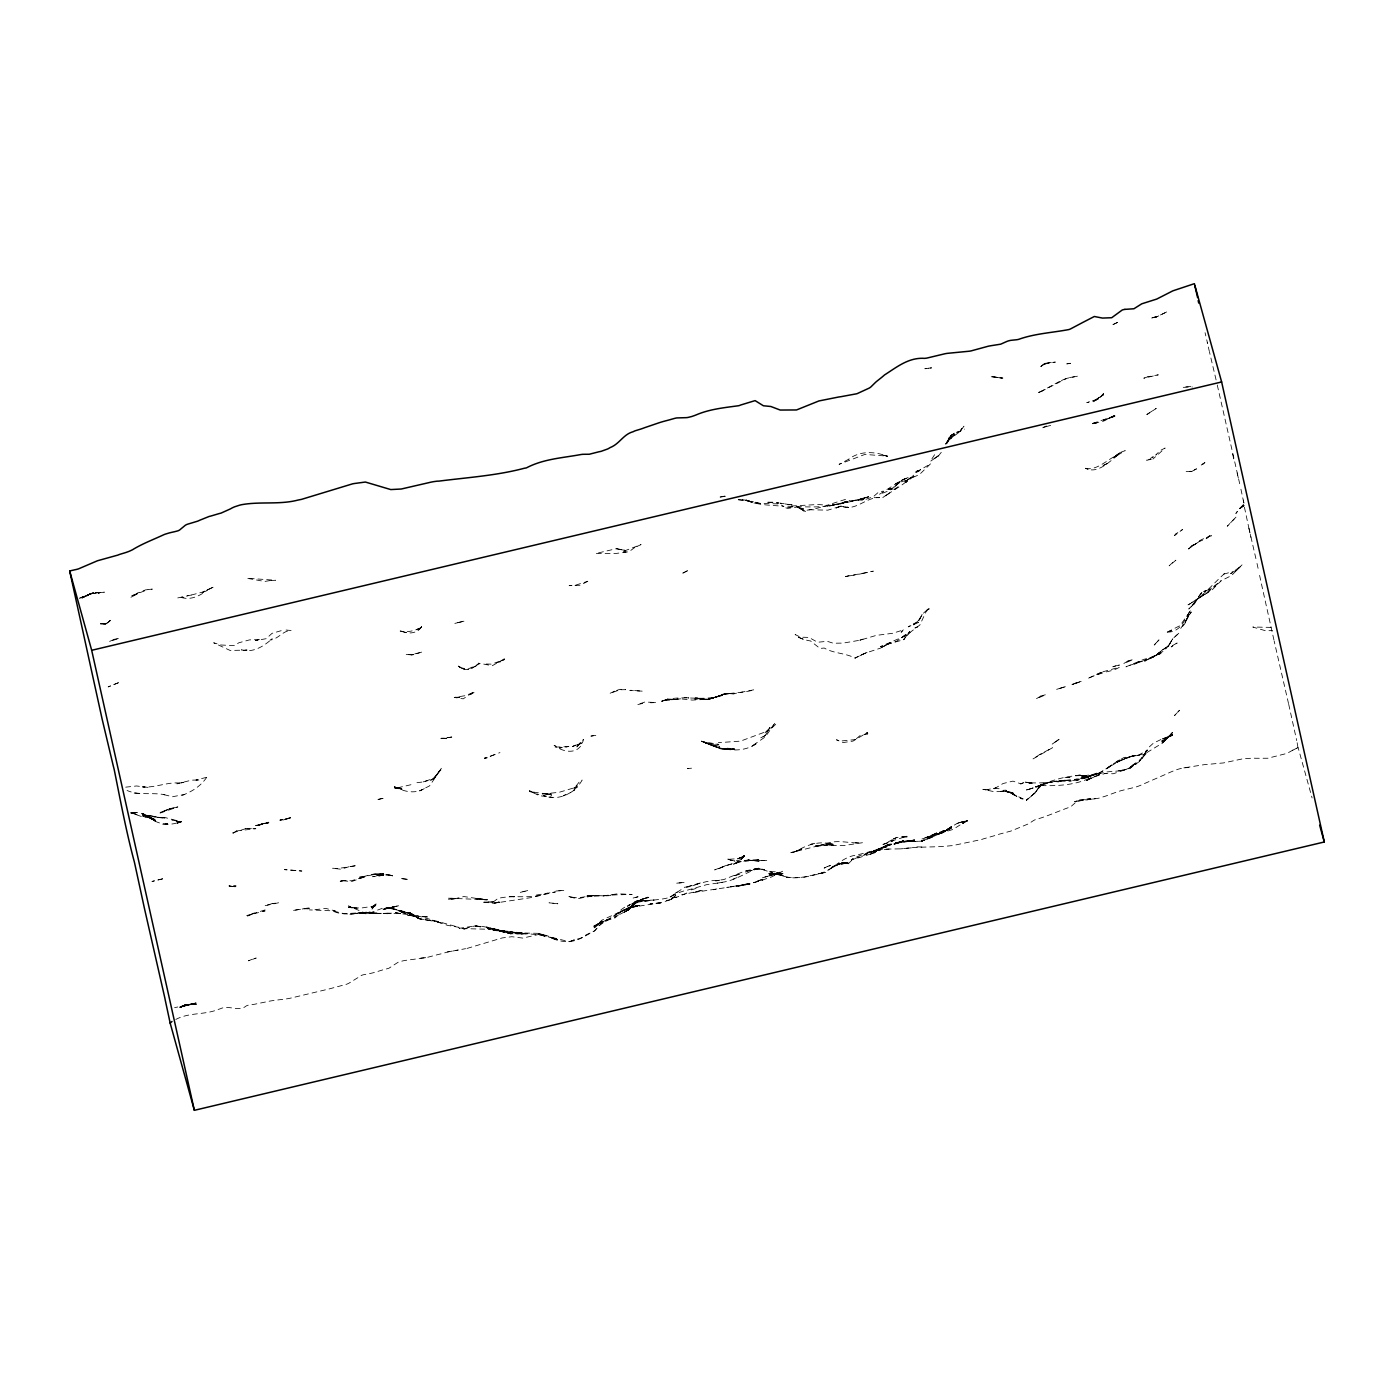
<?xml version="1.0" encoding="UTF-8"?>
<svg xmlns="http://www.w3.org/2000/svg" width="1394" height="1394" viewBox="0 0 1394 1394"><rect width="100%" height="100%" fill="white"/><g stroke="black" fill="none" stroke-linecap="round" stroke-linejoin="round"><path stroke-width="0.75" stroke-dasharray="5 3.75" d="M1273.942 640.038L1261.169 582.675A80.05 1.812 76.6 0 0 1260.803 581.002L1258.904 572.15M1249.111 529.18L1243.796 504.297L1235.833 513.497L1238.656 509.124L1244.389 505.569L1240.799 488.562M1189.152 614.458L1184.708 623.92L1180.457 628.868L1191.295 612.001L1187.374 617.856L1189.343 614.266M945.794 444.181L951.161 435.294L954.28 433.499L948.53 438.657L945.812 444.024L951.178 435.433L964.596 429.108M946.509 443.588L948.722 439.058L946.491 443.64L948.826 439.267L946.509 443.519L954.663 434.126L946.404 442.682L954.855 434.614L949.157 439.615L959.856 431.739L963.968 426.181L959.734 431.53M934.607 454.705L930.234 461.449L938.737 455.577L942.623 450.558M1169.096 644.899L1172.685 638.835L1179.585 632.528L1172.685 638.835L1167.823 646.799L1172.877 638.644M1168.921 645.161L1164.286 650.737L1156.027 655.25L1161.219 651.747C1150.869 660.408 1137.852 661.854 1125.969 666.837L1143.794 659.362L1152.977 657.027L1168.747 645.439M1194.501 603.759L1197.463 599.054L1188.768 609.004L1194.414 603.707L1191.086 606.756L1201.663 592.938L1211.212 588.268L1206.96 593.008L1188.019 604.857C1202.552 597.137 1212.867 583.877 1224.577 573.526M433.464 779.507L441.584 767.989L429.631 785.833L419.716 790.921L424.578 788.464C415.273 794.388 403.214 791.705 394.223 786.373L402.204 789.718L394.328 786.93L402.012 789.231L394.415 787.453L401.786 788.568L394.519 787.958L401.542 787.906L394.607 788.516L411.77 784.526M727.947 859.053L731.188 860.464L738.315 860.621L741.486 859.244L743.96 855.533M439.546 771.143L433.36 779.298L437.368 773.705L433.22 779.037L437.455 774.193L433.116 778.793L437.733 775.447M741.451 859.192L743.995 855.672L741.451 859.192L743.995 855.672L741.329 858.931L744.013 855.916L741.068 858.199L743.995 856.16L737.67 858.896L744.03 856.439L737.583 858.669L727.999 859.366L734.917 861.091L727.982 859.209L729.48 859.697M462.076 928.561L465.091 928.996L459.062 928.352L475.127 925.86L480.947 926.627L475.127 926.278C491.385 925.024 505.883 936.559 522.158 933.248L510.988 933.788L492.709 928.962L511.075 933.736L522.262 933.928L516.25 932.673C530.173 934.05 544.235 934.468 557.6 939.87L551.362 937.953C562.061 943.146 575.739 943.146 585.166 935.461A14.776 7.632 -12.6 0 1 588.895 933.579L594.558 930.878L602.173 922.741A9.566 4.931 -12.6 0 1 604.038 921.782L616.2 914.534A16.118 8.312 -12.6 0 0 617.89 912.983C629.443 899.67 648.907 901.552 664.886 898.555A10.525 5.437 -12.6 0 0 667.569 897.928L671.368 896.377M633.643 904.392L629.391 909.306L638.452 900.977L648.785 897.44C638.138 897.823 632.859 907.668 624.39 911.85L629.339 909.411L614.336 917.2L619.128 914.272L614.527 918.35L606.442 920.04L593.949 926.435L602.4 921.486L594.018 926.888L602.26 921.155L594.088 927.324L602.069 920.702L594.14 927.759L601.772 920.267L620.87 911.449M1236.861 570.233L1242.49 564.396L1231.529 575.565L1221.51 580.549M638.33 901.169L633.364 903.87L629.147 909.08L633.381 904.079L629.06 908.888L633.451 904.427L628.955 908.679L633.521 904.828L628.868 908.47L633.608 905.281L628.781 908.278L633.712 905.734L628.624 907.947L639.114 905.386L628.415 907.755L660.878 902.772L671.211 899.496L675.829 895.331L671.298 899.182L676.038 895.906L671.298 898.956L676.56 897.213L671.141 897.701L676.648 897.248L686.841 893.066L681.805 894.826L703.099 890.139L692.522 892.648L749.728 884.023L770.708 877.349L783.045 871.006L769.871 875.85L783.114 872.749M596.702 928.404L594.558 930.878L582.274 937.657L568.525 941.786L574.363 939.887L569.867 941.682M903.312 629.844L901.151 632.301L903.225 629.966L892.735 633.277L876.303 635.385L859.871 640.229L843.109 643.104L833.263 643.226L827.234 641.31L817.616 642.251L808.956 637.424L800.487 637.163L795.12 634.531C797.333 638.278 809.409 641.048 810.437 640.891L819.968 648.454L824.237 648.036C833.699 653.594 845.304 652.915 854.992 658.073L867.486 652.131L854.992 658.073L864.245 653.507L880.468 648.14L890.348 642.721L880.503 648.088L890.348 642.965L885.155 644.742L903.556 639.794L909.724 631.412L903.556 639.794L910.09 632.249L896.028 641.571L880.311 646.677L905.577 635.734L917.461 626.864L919.866 624.965L925.912 612.036L929.049 608.132L922.096 614.405L918.576 621.463L922.096 614.632L918.263 620.766L913.61 624.878L918.228 621.149L913.279 624.163L918.472 622.456L908.226 626.864L910.543 625.523M1211.421 588.111L1207.082 592.973L1198.561 597.887L1206.96 593.008L1220.691 581.141M559.534 747.707L561.869 747.463L559.482 747.794L554.098 745.337C564.378 753.248 580.2 755.025 583.459 739.36L576.924 746.853L581.298 742.427L572.446 746.626L581.455 743.333L572.359 746.47L554.498 747.132M1239.475 567.184L1230.606 573.701L1236.635 570.564L1222.085 574.572M576.924 746.853L581.35 742.183M1197.411 599.106L1212.484 589.523L1221.336 580.584L1212.135 587.658M879.701 849.347L887.264 845.844L883.482 847.604L887.455 846.977L879.248 848.65L855.864 857.083L851.612 859.941L874.055 852.989L879.719 848.144L891.324 844.206L883.517 846.576M437.437 773.461L441.828 769.035M769.61 728.226L764.086 733.505L769.749 729.045M598.758 925.686L620.557 911.676L618.326 913.54L633.207 905.246L623.414 910.718L633.381 905.734L623.414 910.474L633.486 905.995L628.398 907.982L639.114 905.525L628.433 907.721L620.94 911.467L623.414 910.055L639.114 905.316L628.433 907.721L620.888 911.432L623.397 910.299M775.744 724.305L770.168 729.567L775.395 722.493L765.323 736.851L751.07 746.696L755.949 743.943M1156.811 454.13L1155.783 455.089L1160.174 450.541L1165.157 448.032L1152.89 459.079M475.546 666.576L478.822 663.056L477.602 664.258L480.094 663.492L467.443 669.277L458.487 667.099L464.76 669.381L458.26 666.088C462.634 669.312 468.297 671.316 472.984 667.621M1203.789 463.522L1204.939 462.477L1200.095 465.77L1203.789 463.522L1202.569 464.376M1199.154 541.586L1188.455 548.818L1201.349 539.635L1211.473 535.714L1206.542 537.945L1211.264 534.529L1206.803 538.45L1199.154 541.586L1201.349 539.635M1091.99 799.128A87.578 45.183 -12.6 0 0 1089.951 799.407L1086.571 799.842A16.153 8.347 -12.6 0 1 1084.497 799.964L1077.022 801.219L1070.801 806.725A2.84 1.464 -12.6 0 1 1068.867 807.474C1057.959 811.291 1046.929 816.483 1035.359 819.655A9.096 4.687 -12.6 0 0 1033.494 820.561L1029.939 822.913A16.989 8.765 -12.6 0 1 1028.11 823.993L1010.964 831.051L999.08 834.222A18.227 9.409 -12.6 0 1 997.163 834.919L983.362 838.874A22.792 11.762 -12.6 0 1 981.411 839.537L952.642 845.583A7.928 4.095 -12.6 0 1 950.586 845.74C934.416 847.622 918.036 846.297 901.848 848.876A16.536 8.538 -12.6 0 1 899.722 848.876L883.5 849.138L873.01 851.612L878.046 849.748L852.675 859.401L848.319 863.775L842.603 863.635L847.482 861.666L842.586 864.175L830.597 867.016L837.167 865.256L830.841 868.41L833.647 865.935L826.189 872.278L802.822 877.593L785.763 877.314L776.51 871.877L767.92 871.459L772.468 872.487L770.168 872.086L758.545 868.218L745.18 870.919L723.713 879.597L715.523 880.538L719.687 880.538C707.56 879.527 696.425 885.155 684.924 887.403L700.624 882.872L690.291 886.689L684.75 887.194L670.131 896.969L675.044 894.408M891.341 844.05L883.604 846.559L891.376 843.771C882.541 845.182 876.774 851.908 868.88 854.731L874.055 852.989L878.499 848.998L873.968 852.797L878.481 849.173L873.777 852.361L878.499 849.399L864.193 854.87L887.211 845.496M874.125 852.901L878.534 848.981M1059.091 739.29L1052.034 744.204L1059.091 739.29L1056.844 740.946M628.38 908.33L633.015 904.776M1086.745 780.64L1091.502 777.172C1075.61 785.624 1055.676 786.164 1037.589 785.467L1043.392 785.38L1035.742 787.209L1043.479 784.212L1038.53 786.582L1043.374 782.87L1034.871 793.116L1026.298 800.348L1005.963 790.868L1022.412 799.058L1005.98 791.008L1013.926 794.197L1005.98 791.147L1013.56 793.256L1002.966 790.938L1013.368 792.698L1003.105 791.147L994.985 791.844L982.857 789.352L987.074 789.544L984.966 790.154L993.486 788.307L999.341 788.743L993.452 788.586L995.874 787.749L993.434 789.265L1003.07 783.515L1012.95 781.128L1020.756 783.776L1025.461 782.121L1033.895 783.498L1027.221 782.504C1045.134 784.317 1062.594 779.978 1080.42 778.88L1074.844 779.56L1090.857 775.848L1085.752 777.904L1101.417 772.659L1099.064 774.106C1109.45 769.192 1123.791 774.088 1133.2 765.079L1129.698 767.467L1142.784 757.622L1139.595 761.002L1144.788 754.346L1139.787 761.246L1130.116 768.164L1113.248 773.757L1104.762 773.531L1107.55 773.322M433.011 778.654L430.659 780.344L432.976 778.688L422.487 782.051L427.714 780.692M105.717 623.954L110.457 620.8L105.787 623.954L100.037 623.815L105.787 623.954L110.387 620.295L105.787 623.954L100.037 623.815M1155.8 655.337L1150.033 657.916L1152.977 657.027M1086.797 780.605L1091.659 777.538L1104.902 773.531M755.896 743.978C739.447 754.99 717.875 748.857 701.409 741.103L720.681 748.752L727.685 748.404L720.681 748.752L701.391 741.225L719.548 746.4L701.374 741.399L718.903 744.413L704.475 743.263M674.87 893.415L677.31 891.951M883.517 844.433L893.728 840.495L879.614 845.531M855.829 739.534L840.042 741.103L836.435 739.778L842.865 742.584L853.006 741.103L867.591 732.408L864.036 734.76L867.87 733.784L859.924 735.701L855.236 739.691M942.013 832.305C959.699 825.718 927.219 835.302 926.783 838.003L936.646 832.898L926.783 838.003L931.959 835.808L921.539 839.118M83.431 597.486L90.68 593.513L104.393 592.171C95.506 592.659 87.63 594.297 79.528 598.253L93.485 592.677L88.24 594.402L90.784 593.478C67.435 606.425 96.691 587.798 99.27 593.565L90.68 593.513M753.178 869.56A4.757 2.457 -12.6 0 1 755.112 868.88L764.574 869.821L761.507 868.915A13.905 7.179 -12.6 0 0 757.866 868.601C746.191 872.296 735.318 880.45 722.667 882.228A63.044 32.532 -12.6 0 0 717.318 883.134L707.037 884.563L686.04 890.539A8.956 4.618 -12.6 0 0 684.018 890.905L680.777 891.951A44.625 23.018 -12.6 0 0 678.843 892.7L676.299 893.798A25.963 13.4 -12.6 0 0 674.435 894.721L671.978 896.046M180 1007.583L187.632 1004.394L196.118 1004.22L190.49 1004.133L196.031 1003.732L179.878 1006.834M931.819 836.905L921.626 841.14L942.013 832.845L951.649 826.869L936.681 834.501L951.875 828.001L931.872 837.219L921.591 841.157L914.569 841.401L921.591 841.157L931.906 837.393M1189.396 604.142L1190.563 603.532M191.361 595.011L201.886 592.276L214.484 586.56L202.235 592.694L208.403 589.348C200.074 595.865 190.49 601.006 179.652 596.946L183.921 597.329L177.578 597.956L191.483 594.994L187.441 595.848M177.404 823.244L181.081 821.345C170.643 826.381 157.017 824.899 148.566 816.448L155.483 821.205L148.566 816.03L142.136 813.451L155.553 820.822L148.688 816.239L155.466 820.404L148.879 816.727L155.257 819.498M1132.329 756.071L1124.627 758.859L1135.03 755.548L1124.331 758.51C1131.928 754.572 1141.599 757.587 1147.506 750.129L1138.828 754.956L1123.912 757.552L1116.559 761.821L1120.079 759.434C1107.812 766.927 1096.381 779.019 1080.211 775.256L1085.961 775.813C1069.494 774.524 1053.272 779.821 1038.234 785.989L1043.444 785.223L1038.164 786.495M88.258 594.75L90.732 593.495M185.001 1004.969L179.983 1007.479L190.42 1004.15L184.984 1004.969L179.983 1007.479L185.019 1004.987L196.153 1004.377L185.001 1004.952L179.948 1007.27L195.927 1003.018L174.616 1007.67M1152.019 457.075L1153.448 456.883L1146.635 460.247L1152.768 459.079L1148.743 459.358M837.254 504.158L827.269 505.848C841.227 503.548 854.992 500.394 868.514 496.752L858.094 500.045L868.549 496.7C867.138 499.766 847.97 500.498 863.618 498.791L840.931 503.739L847.186 501.108L840.878 503.914L827.06 505.517L840.826 503.914L847.047 500.916C828.541 508.967 807.44 506.841 787.749 506.214L818.295 504.489L830.58 505.621L827.008 505.447M1292.343 750.408L1297.762 747.742M177.386 823.244L181.098 821.502L177.125 822.617L181.081 821.728L165.503 817.651L153.863 817.041L165.572 818.313L147.938 815.351L142.536 816.17L148.252 815.995L142.345 815.124L148.356 816.257L142.275 814.828L148.426 816.448L142.223 814.566L155.292 820.7L142.188 814.288L155.396 820.996L148.566 816.553L155.483 821.205C148.862 815.194 139.836 811.047 130.775 813.016L136.211 812.597L130.775 812.911L136.333 812.894L130.809 812.876L143.443 817.18L149.315 817.773M1043.548 784.857L1048.671 782.522L1043.392 783.637L1048.811 782.748L1043.357 783.376L1065.225 780.204L1054.265 781.354L1071.272 780.954L1059.893 780.57L1076.638 780.396L1097.2 772.938L1086.954 777.277L1097.252 773.391L1086.745 776.807L1097.287 773.792L1080.751 776.266L1097.235 774.733L1111.837 764.975L1107.184 768.146C1117.134 762.466 1127.241 755.356 1139.212 755.565M1297.936 747.654L1297.082 742.253M494.818 754.537L484.485 758.475L499.958 752.586M1023.858 782.574L1020.704 783.968L1025.444 782.104L1031.055 783.323L1025.444 782.104M894.059 844.189L903.695 840.669L894.077 844.276L903.695 840.774L897.387 843.3M1134.141 663.91L1141.825 661.366L1139.159 661.732M1160.853 739.552L1153.343 743.211L1148.761 747.411L1139.769 760.741L1147.506 752.168L1142.801 755.06L1162.439 743.072L1172.511 733.139L1162.3 742.88L1172.563 733.627L1162.004 742.148L1172.546 733.924L1161.62 741.155L1172.441 734.324L1166.795 737.269L1172.563 735.37L1160.853 739.552L1166.708 737.147M900.541 842.011L903.695 840.687M661.732 701.391L667.9 699.056L675.097 699.405L667.883 699.318C687.19 695.031 707.159 702.628 725.594 693.532L715.209 697.174C727.616 691.842 741.469 693.759 754.398 689.699L734.08 693.672L725.751 693.602L734.185 693.759L729.881 693.689M1050.658 425.397L1042.764 427.575L1046.441 425.972M175.749 1019.484C189.096 1012.183 204.691 1015.128 218.266 1009.43A54.105 27.915 -12.6 0 1 220.235 1008.803C228.668 1004.551 238.705 1012.305 246.285 1005.928A4.583 2.37 -12.6 0 1 248.219 1005.196L251.687 1004.691A17.251 8.904 -12.6 0 0 253.743 1004.412L267.805 1001.537A26.521 13.679 -12.6 0 1 269.809 1001.101L273.834 1000.439A75.084 38.753 -12.6 0 1 276.57 1000.09L284.149 999.219A41.646 21.485 -12.6 0 0 290.858 998.069L326.091 989.67A92.143 47.553 -12.6 0 1 328.095 989.217L346.583 984.251A13.591 7.005 -12.6 0 0 349.092 983.101L361.795 975.242A9.775 5.053 -12.6 0 1 363.747 974.685L367.772 973.988A22.287 11.5 -12.6 0 0 369.776 973.604L373.087 972.803A65.152 33.613 -12.6 0 0 379.691 970.834L382.932 969.841A13.905 7.179 -12.6 0 1 384.918 969.37L388.874 968.255L398.475 962.017A66.442 34.292 -12.6 0 1 400.461 961.477L403.11 960.832A23.071 11.901 -12.6 0 1 405.131 960.431L426.268 957.643L438.169 954.507A43.58 22.496 -12.6 0 0 447.404 952.015L465.613 948.669M733.122 879.074L736.973 877.628M664.799 700.258L667.935 699.074L661.732 701.147L668.196 699.405L661.749 700.99L680.655 698.83L692.33 700.084L708.849 699.213L730.003 693.376L725.682 693.498L730.003 693.498M487.186 757.831L484.467 758.127L489.782 756.82M807.056 510.169C820.264 508.566 833.037 502.886 845.879 499.331L852.135 501.37L857.38 499.801L863.165 500.307L873.48 496.578L877.993 492.64L883.256 491.071M1077.022 801.219L1098.873 798.187L1106.017 795.974A49.452 25.528 -12.6 0 1 1107.934 795.242L1116.315 792.175A38.875 20.056 -12.6 0 1 1122.85 790.224L1135.465 787.157A28.211 14.55 -12.6 0 0 1143.132 784.142L1167.736 773.426A27.392 14.132 -12.6 0 1 1169.601 772.52L1172.842 771.161A48.79 25.179 -12.6 0 1 1178.662 769.07L1182.565 768.059A12.407 6.395 -12.6 0 1 1184.569 767.763L1204.277 764.661A11.152 5.75 -12.6 0 1 1206.42 764.504L1221.58 763.093A13.853 7.144 -12.6 0 0 1223.636 762.901L1243.675 758.632L1253.485 758.162A17.042 8.8 -12.6 0 1 1255.628 758.266L1267.704 758.249L1286.261 753.579A10.472 5.402 -12.6 0 0 1288.143 752.777L1291.733 750.756A29.204 15.073 -12.6 0 1 1293.58 749.745L1298.128 747.585L1312.085 797.926M1077.109 800.818L1074.53 801.724L1090.474 798.501L1079.566 799.86M947.31 830.301L941.804 831.085L947.223 830.214L936.716 834.448L942.065 832.95L951.632 826.677L942.1 832.95L936.733 834.431L942.083 832.967L936.751 834.431C948.094 832.462 955.012 820.456 967.244 821.258L962.052 822.111L967.244 820.787L962.679 823.593L967.279 820.421L952.991 829.413L932.15 835.947L937.029 833.403L921.504 839.118M763.72 732.495L740.51 741.138L718.328 742.671M447.387 951.98L458.173 950.011M1042.747 427.749L1046.615 426.425L1042.764 427.575M633.904 906.954L639.097 905.229L628.467 907.686M671.228 899.479L665.879 900.629M745.372 872.017L751.889 869.873M696.076 888.431L690.849 890.017M825.753 843.84C836.383 839.415 847.691 843.021 858.774 842.969L855.446 842.778L862.485 842.708L844.903 845.391L815.664 845.409L819.864 845.409L790.851 852.71L803.502 848.423L797.054 850.863C807.962 844.189 820.7 840.495 833.351 844.503L825.98 843.544L833.107 843.98L815.316 846.611L825.753 843.84L819.289 845.583M749.78 884.075L743.037 885.242L762.919 880.119M733.401 886.253L730.665 886.811L749.658 883.935L726.622 887.42M642.704 703.395L637.145 704.754L644.882 702.001L656.382 702.559L648.21 702.855M281.187 630.68L272.039 633.346L266.271 638.661L255.468 640.613L260.713 639.463L249.456 639.898L238.966 642.739L234.105 645.649L221.193 645.004L213.683 642.791L230.115 650.458L247.052 650.074L241.406 649.848C253.429 653.141 263.797 646.136 272.335 638.644L270.035 640.125C278.347 639.219 282.721 630.506 291.154 630.506L285.265 629.949M742.897 885.382L749.449 883.552L736.084 885.817L749.519 883.674M633.678 906.483L628.415 907.895L639.114 905.49L628.415 907.79L633.904 906.78M464.62 928.631L475.127 925.86L481.139 927.062L475.127 925.86M721.656 694.543L725.594 693.532M282.808 820.055L290.649 818.069L279.985 820.09M814.81 843.335L810.838 844.311L814.723 843.353M847.552 502.032L840.896 503.408L852.954 500.76M833.995 504.889L830.685 505.639L840.826 503.914M862.607 573.544L873.324 571.157L845.688 576.593L862.659 573.526M946.683 829.5L951.963 828.384M715.714 881.008L719.722 880.189M314.957 909.69L325.847 908.418L335.309 910.944L309.381 909.899M825.98 844.224L832.706 842.917L826.067 844.206M769.227 874.474L783.219 873.376L768.878 873.655L783.376 875.275L768.739 873.306L777.556 874.683M1271.067 627.387L1252.788 627.021L1265.944 630.872L1272.461 630.489M536.359 895.053L555.457 891.916L531.724 897.509L493.824 903.26L481.941 902.075L493.232 902.005L497.85 898.503C514.038 894.303 530.922 899.827 547.162 893.118L547.284 893.101M466.99 948.443L502.276 937.918L511.859 936.716L522.837 938.092L538.851 934.416L543.921 934.886A50.149 25.876 -12.6 0 1 550.926 937.134L569.17 941.717M717.318 883.134L722.667 882.228M755.165 868.776L763.128 869.298L755.078 868.654L758.545 868.288M637.703 902.65L632.231 903.399L627.405 906.274L637.354 900.698L654.082 900.054L642.93 901.134M911.467 847.831L900.437 848.894M1092.687 799.041L1095.44 798.692M416.945 782.696L422.417 782.034M1185.841 386.783L1192.062 386.312M777.538 873.585L773.339 873.759L783.254 873.602L769.174 874.352L777.556 873.568L773.356 873.794M1183.245 387.358L1192.375 387.009M671.873 699.718L668.284 699.544L675.288 699.352L671.751 699.666M125.721 787.157L136.612 785.972L148.217 787.418L142.449 786.896C155.431 788.08 167.768 781.494 180.924 783.167L176.864 783.794L191.64 780.135L200.074 779.995L195.944 780.065L206.765 777.277L205.772 778.497L206.8 777.19C200.806 786.251 191.048 792.315 180.871 795.765L184.722 794.406L172.612 796.723L162.052 794.249L164.858 794.737C152.277 792.21 139.051 795.765 127.081 790.503M1132.172 755.984L1134.977 755.844M671.821 699.718L675.271 699.474M1183.889 767.85L1189.43 767.449M420.761 958.026L426.268 957.643M1003.262 790.311L1006.05 790.154M725.316 496.351L718.363 497.362L727.006 495.619M787.488 507.695L797.124 506.231L804.077 511.11L797.281 506.51L803.955 510.378L797.507 506.998L803.676 509.037L797.56 507.033L787.854 508.374L784.038 507.416M365.298 913.262L369.968 911.903L376.084 903.329L371.971 909.219L376.119 903.939L371.449 907.755L376.153 904.497L371.205 907.093L376.363 905.717L361.307 908.034L352.804 907.79L357.16 908.261L348.639 907.18L353.17 908.156L348.483 905.943L365.228 913.122L362.998 912.774M597.172 895.471L587.397 895.593M907.267 840.582L894.007 843.718L903.695 840.634L893.99 843.544L914.569 840.652L907.459 840.861L914.586 841.157L907.267 840.582L914.586 841.244M889.163 849.085L873.358 850.758L859.453 854.383A14.898 7.684 -12.6 0 0 856.927 855.097C840.913 856.439 832.288 871.93 816.849 874.143L824.865 872.47C809.217 875.258 790.973 883.047 776.702 872.4L783.411 876.094L777.155 873.672L783.376 875.589L777.486 874.543M888.501 489.155L894.042 489.12L888.623 489.172L893.868 488.057L898.799 482.62L908.644 479.501L904.95 481.435L908.557 479.066L905.211 482.097L910.979 477.271C903.591 485.304 893.589 489.573 885.103 496.334L889.79 492.622L882.559 497.728L874.09 497.658L879.579 497.484C865.744 497.083 855.393 512.034 840.965 506.144L827.879 510.152L809.356 509.751L805.505 511.441L797.281 507.155L804.355 510.744M422.033 916.712L429.195 917.043L407.623 915.213L414.994 916.154C400.636 912.164 386.504 913.767 371.849 913.209L380.388 913.418L357.648 912.931L349.685 914.377L366.221 912.164L372.128 912.826C358.868 911.955 344.579 917.095 332.068 910.683L344.109 913.697L361.952 912.704L349.65 914.011L361.917 912.739L357.683 912.948L366.448 913.802L361.795 912.965L371.431 912.39L385.319 907.163L398.963 910.491M538.851 934.416L544.688 935.06L538.694 933.492L545.159 936.088L538.746 933.353L521.687 932.934L492.796 929.467L511.093 933.893L492.744 928.787M481.714 899.6L475.615 897.945L487.551 899.792L447.788 898.154L456.065 898.433L453.398 899.13L463.853 896.551L487.551 900.071L475.999 898.764M418.74 917.966L410.324 913.418L418.758 918.629L435.381 921.504M418.723 918.629L432.802 921.103L418.723 918.629L410.289 913.384M916.869 846.855L922.584 847.029M738.419 499.871L750.059 501.526L746.138 500.063C758.092 505.708 771.701 504.889 783.968 506.458L779.159 503.948L760.061 503.321L753.283 501.683M742.427 499.627L753.352 501.701M398.841 910.892L410.028 913L414.088 915.178L409.975 912.948L406.368 912.774L459.131 927.359L447.491 925.355L432.088 920.179L435.259 921.434M753.945 503.007L757.5 503.164L750.077 501.788M738.21 499.592L742.549 499.854M230.358 886.148L236.231 886.915L229.034 885.957L236.109 886.009L229.034 885.957M406.368 912.582L410.045 913.035L389.675 907.721L414.018 915.022L398.754 910.387M534.094 792.855L529.511 791.513L551.362 794.685L542.51 793.569L551.066 793.813L542.58 794.005L559.064 792.315L577.395 786.861L573.474 788.063L577.133 785.624L573.84 788.76L580.235 780.779L582.152 780.03C574.973 793.325 558.192 801.707 543.312 795.469L552.39 797.42L539.164 795.625L529.337 790.712L538.816 794.702M991.221 376.746L1002.896 378.07L991.239 376.607L996.989 377.373M745.999 500.429L749.623 501.004M462.181 928.578L493.249 929.38L487.325 928.613L498.965 930.478L486.611 926.975L498.93 930.582M551.588 938.197L557.513 939.277L539.095 934.015L545.472 936.646M996.937 377.356L1002.966 378.488M389.797 908.313L406.56 912.809L398.754 910.16M542.475 793.273L551.658 795.608M414.645 916.119L399.329 911.467L418.74 917.862M551.135 937.535L557.53 940.166M798.657 637.302L803.484 639.376M409.975 912.948L414.14 915.283M414.558 916.119L418.74 918.629M1244.354 505.552L1238.604 509.385L1243.796 504.297L1244.145 506.458M1205.827 335.919L1205.061 332.696M1216.091 379.917L1209.4 351.671M1217.258 385.005L1240.468 487.133M1248.902 528.169L1256.186 559.83M1237.14 472.932L1238.569 479.048M1233.725 458.87L1232.54 453.66M1288.526 703.587L1274.168 641.066M1288.718 704.353L1296.699 740.562M1209.243 351.009L1208.319 347.019M1250.941 537.37L1250.261 534.32M1206.734 339.787L1207.535 343.464L1206.873 340.38M1249.251 529.755L1249.791 532.194M1257.005 563.455L1257.858 567.323A73.638 1.655 76.6 0 1 1258.451 570.007M1243.953 503.164L1243.274 500.028M946.282 443.536L951.178 435.242L946.282 443.536M1187.27 618.309L1184.551 623.728L1187.2 618.466M959.908 431.67L961.877 428.585L959.908 431.67M769.958 727.459L765.236 735.631L769.958 727.459M1175.351 534.181L1174.48 535.679L1182.565 529.528L1175.351 534.181M948.913 439.493L946.509 443.519L948.913 439.493M1189.204 612.332C1184.22 621.637 1179.08 632.998 1166.586 632.04L1171.709 630.593L1166.517 632.51L1180.038 625.61L1191.173 609.84L1189.204 612.332M1038.948 787.244L1034.906 793.099L1041.004 784.683L1038.948 787.244M930.495 463.853L919.378 474.64L911.624 477.881L913.941 476.434L905.473 482.307L908.818 479.153L905.525 482.69L918.106 471.137L930.495 463.853M1201.593 592.903L1197.916 597.416L1201.663 592.938M597.869 924.013L594.21 928.352L597.939 923.978M1235.955 517.157L1227.243 526.252L1235.955 517.157M1040.952 784.717L1038.826 787.244L1040.935 784.77M1103.403 393.788L1098.699 399.137L1086.797 402.692L1098.542 398.823L1103.438 394.014L1092.966 402.064L1103.543 394.746L1092.896 401.577L1098.542 398.823L1103.403 393.788M949.784 437.193L948.478 438.692L951.266 436.008L949.784 437.193M1172.406 732.477L1162.439 743.072L1172.406 732.477M951.213 435.677L948.53 438.657L951.213 435.677M1156.55 642.512L1154.215 645.039L1159.006 639.881L1156.55 642.512M744.013 855.916L741.294 858.826L744.013 856.003M1176.989 712.944L1174.532 715.54L1179.533 710.26L1176.989 712.944M1192.218 545.42L1188.472 549.341L1192.34 545.437L1196.732 543.939L1192.218 545.42M673.441 897.161L671.263 899.409L673.441 897.161M472.705 692.557L463.191 698.847L454.2 697.436L464.951 695.728L475.215 691.772L470.388 694.648L472.705 692.557M1117.866 455.071C1109.241 461.797 1097.287 474.483 1085.508 468.245L1088.557 469.412L1085.456 468.401C1097.374 470.806 1107.237 459.306 1117.535 455.019L1112.325 458.661L1120.201 452.475L1125.219 450.645L1117.866 455.071M1034.906 792.942L1026.315 800.33L1034.906 792.942M421.633 626.795C416.963 634.131 407.205 634.235 400.148 630.646L406.229 632.58L400.13 630.994C407.397 632.841 415.063 630.646 421.633 627.422L416.614 629.722L421.58 626.847L417.085 630.802L421.58 626.847M852.745 858.861L851.612 859.941L852.745 858.861M917.844 470.388L915.631 472.217L917.844 470.388M920.51 469.499L918.315 471.59L920.476 469.656M1117.483 454.374L1112.534 459.009L1117.465 454.427M1172.389 562.775L1169.148 565.825L1175.891 560.196L1172.389 562.775M894.268 486.611L889.842 490.427L879.248 494.434L900.977 480.564L908.905 477.062L893.937 484.589L901.413 481.331L894.268 486.611M951.632 826.363L947.101 830.266L951.614 826.485M1044.367 363.712L1041.022 366.57L1045.692 363.224L1055.363 362.091L1047.208 363.242L1041.004 366.256L1044.42 363.764M1173.417 645.039L1171.187 646.938L1177.163 643.017L1173.417 645.039M1117.587 322.397L1111.366 325.36L1117.587 322.397M504.262 658.926L492.187 665.774L483.056 663.962L491.472 664.136L504.384 659.623L496.717 662.603L500.725 661.802L504.262 658.926M908.539 478.856L905.072 481.714L908.557 479.066M1111.541 765.045L1106.993 768.756L1111.541 765.045M898.781 482.655L897.039 484.049L898.781 482.655M1133.583 765.358L1130.168 768.111L1133.583 765.358M1147.942 413.757L1146.792 414.68L1156.253 408.407L1147.942 413.757M954.245 433.151L951.318 435.486L954.228 433.238M587.763 581.281L580.409 585.236L569.135 585.654L574.677 585.445L587.763 581.281M1133.2 764.923L1129.802 767.606L1134.402 763.999L1133.217 764.853M1160.679 651.8L1152.873 657.341L1143.777 660.651L1160.836 653.037L1155.382 655.616L1160.679 651.8M878.603 848.963L874.09 852.483L878.656 848.946M1040.029 754.311L1032.867 758.998L1052.505 747.724L1040.029 754.311M1059.457 381.451L1038.582 392.76L1067.142 378.262L1077.789 376.119L1066.968 378.07L1059.457 381.451M1101.051 672.291L1087.39 678.704L1101.399 672.622L1097.758 674.835C1104.675 671.281 1112.726 671.629 1119.521 667.186L1101.051 672.291L1097.374 674.574L1101.051 672.291M878.481 849.173L873.881 852.605L878.481 849.294M892.491 839.554L887.769 842.168L907.233 836.191L896.812 837.463L892.491 839.554M1120.166 452.492L1117.552 454.444L1120.166 452.492M905.438 634.81L900.716 638.26L905.438 634.81M624.407 912.164L629.217 909.236L624.407 912.164M634.845 547.459L628.973 551.728L615.416 553.54L595.604 553.557L616.653 548.609L625.558 550.491L641.066 544.584L634.845 547.459M1044.507 363.921L1041.022 366.413L1044.507 363.921M897.997 486.802L894.478 489.311L897.997 486.802M1172.459 734.202L1167.196 737.949L1172.459 734.202M1160.714 652.148L1155.539 655.825L1160.714 652.148M743.995 856.125L741.068 858.199L743.995 856.212M848.876 459.131L839.066 464.341L864.855 454.427L887.542 456.134L881.67 454.775L887.542 456.396C875.362 451.412 859.906 450.523 848.876 459.131M938.737 455.577L932.795 459.602L938.685 455.594M574.398 790.049L570.303 792.75L574.467 789.997M245.745 828.611L232.903 832.898L236.527 830.946L255.851 828.698L245.745 828.611M1166.273 647.548L1160.819 650.963L1166.273 647.548M1136.058 763.825L1134.943 764.522L1136.197 763.86M236.492 830.929L232.937 833.142L236.527 830.946M1040.795 696.042L1036.091 698.917L1046.232 694.543L1040.795 696.042M1120.549 760.148L1116.96 762.396L1124.575 758.998L1116.96 762.309L1120.584 760.218M1099.291 774.594L1086.762 780.309L1099.291 774.594M1128.112 660.861L1123.512 663.701L1133.409 659.449L1128.112 660.861M137.814 592.973L130.635 597.381L138.128 593.67L130.444 596.231L148.339 589.47L152.312 589.122L145.516 589.889L137.814 592.973M1139.003 661.627L1134.089 664.607L1138.915 661.767M1133.653 765.463L1130.133 767.606L1133.723 765.428M1194.205 470.057L1191.765 471.521L1186.015 471.625L1191.574 471.242L1196.575 468.82L1194.205 470.057M951.701 827.095L946.909 829.953L951.701 827.095M167.123 809.583L159.683 813.26L177.84 806.899L167.123 809.583M904.845 478.647L901.134 480.773L904.793 478.7M887.229 845.13L883.569 847.203L891.306 844.363L883.552 847.064L891.306 844.607L887.229 845.13M878.499 849.399L873.689 852.117L878.499 849.521M629.286 909.341L624.407 912.059L629.339 909.411M265.087 909.916L246.843 915.579L265.104 910.892L262.473 911.206L265.087 909.916M475.302 666.21L470.37 668.911L475.302 666.21M633.259 905.403L623.414 910.718L633.259 905.403M967.262 820.613L962.487 823.192L967.244 820.787M1090.84 775.569L1085.874 778.235L1090.822 775.604M1166.639 311.96L1156.706 316.891L1151.252 317.797L1156.602 316.804L1166.639 311.96M687.469 570.756L681.248 573.91L687.469 570.756M1155.853 655.319L1144.666 661.192L1155.974 655.319M1114.817 415.36L1103.752 421.075L1091.519 423.828L1114.886 415.882L1103.525 420.552L1114.817 415.36M82.995 596.754L81.253 597.66L88.223 595.569L82.995 596.754M765.289 735.579L760.235 738.071L765.289 735.579M726.396 865.343L714.652 869.891L737.844 861.631L747.986 860.028L767.275 860.551L744.675 860.638L758.928 860.429L744.884 860.987L726.396 865.343M1076.987 682.468L1072.021 684.907L1082.197 680.969L1071.969 684.506L1077.109 682.468M827.217 866.598L824.133 868.096L830.441 865.413L827.217 866.598M931.75 836.365L921.661 841.052L931.75 836.365M606.39 920.092L593.844 925.877L610.415 919.186L606.442 920.04M941.682 832.113L936.681 834.501L941.682 832.113M254.3 912.913L246.93 916.398L254.44 912.965M565.703 794.685L563.193 795.869L565.703 794.685M114.134 639.323L109.22 641.623L119.553 638.208L114.134 639.323M118.351 682.746L108.14 686.911L118.351 682.746M722.388 867.033L718.694 868.758L722.475 867.173M620.731 912.024L618.291 913.157L623.362 910.892L620.818 911.885M777.869 873.376L773.966 874.909L777.817 873.446M614.684 691.163L609.666 693.463L620.086 689.751L625.627 689.682L619.842 689.316L614.684 691.163M372.843 874.735L359.373 877.575L375.213 873.655L383.96 874.299L372.895 874.526L383.925 873.742L372.843 874.735M903.713 840.617L900.576 842.046L903.713 840.617M167.419 810.071L159.596 812.563L167.419 810.071M1107.62 463.435L1101.818 466.066L1107.62 463.435M917.461 626.864L914.917 628.014L917.531 626.882M185.053 1005.004L179.948 1007.27L185.088 1005.074M643.488 898.764L638.382 900.977L648.715 896.795L638.487 900.925L643.488 898.764M896.812 837.463L893.676 838.839L896.795 837.48M181.098 821.502L177.23 822.896L181.098 821.693M667.883 699.056L664.746 700.38L667.9 699.056M797.089 850.723L790.903 853.337L797.246 850.793M738.158 862.224L731.833 864.82L738.228 862.328M762.466 879.37L755.931 881.566L762.466 879.37M931.837 837.01L921.608 841.157L931.854 837.114M252.227 959.281L248.446 960.797L256.2 958.044L252.227 959.281M1042.416 390.912L1038.565 392.446L1042.416 390.912M842.516 862.764L837.393 864.785L842.656 862.886L848.075 862.276L837.376 864.385L848.214 862.938L842.586 862.799L837.393 864.611L842.586 862.799L848.301 863.478L842.516 862.764M1029.696 789.056L1026.402 789.962L1029.696 789.056M1205.949 590.603L1203.719 591.474L1205.932 590.725M451.743 737.043L440.87 738.681L451.743 737.043M840.965 506.144L834.518 508.601L841 506.144L848.388 507.364L841 506.144M364.461 876.948L351.689 881.531L340.101 880.555L351.288 880.764L364.461 876.948M721.883 694.979L708.814 699.37L694.717 699.004L708.832 699.3L721.935 695.066L708.849 699.213L701.827 699.37L708.832 699.3L721.883 694.979M591.927 895.453L578.04 898.764L568.891 896.76L577.534 897.91L591.892 895.75L587.344 896.76C596.336 894.077 605.972 897.475 615.12 894.547L609.753 895.035L632.127 894.425L617.647 893.798L601.197 896.203L605.292 895.628L587.536 896.534L592.084 895.418L587.571 896.952L592.084 895.418M1115.357 665.931L1112.848 666.785L1119.417 665.043L1115.357 665.931M561.73 747.236L559.517 748.055L568.177 746.574L561.73 747.411M261.95 823.871L255.572 826.172L268.746 822.495L255.538 825.823L268.763 822.791L261.95 823.871M1147.558 376.868L1143.794 378.21L1158.292 374.829L1147.558 376.868M527.734 890.557L519.753 892.509L527.734 890.557M863.078 639.097L859.871 640.229L863.078 639.097M637.964 896.778L632.58 898.172L637.964 896.83M847.378 501.631L840.931 503.879L847.378 501.631M1160.888 653.49L1155.277 655.441L1160.888 653.49M1033.041 787.941L1026.524 790.189L1033.041 787.941M1086.414 776.127L1081.204 777.486L1086.414 776.127M887.333 846.28L883.482 847.604L887.333 846.28M637.337 900.733L634.775 901.622L643.07 900.925L637.354 900.698M421.65 652.113L413.896 654.657L405.393 654.431L411.038 654.814L421.65 652.113M195.927 1002.931L190.804 1004.691L195.927 1002.931M1152.751 657.254L1149.823 658.247L1152.751 657.254M769.749 875.659L761.891 877.941L769.749 875.659M961.86 821.885L956.632 823.645L961.86 821.885M941.943 832.706L936.768 834.414L941.978 832.776M162.628 878.778L151.946 881.461L162.61 878.9M290.579 817.755L279.95 820.23L290.579 817.755M1067.978 363.538L1066.759 363.921L1072.265 363.102L1067.978 363.538M348.779 866.789L341.06 869.229L332.12 868.218L337.906 868.549L356.916 865.517L348.779 866.789M272.161 903.626L264.459 905.839L278.974 902.685L272.161 903.626M721.97 695.136L708.849 699.213L721.97 695.136M1061.409 687.869L1056.234 689.472L1066.584 686.336L1061.409 687.869M744.065 856.665L737.583 858.669L744.065 856.665M1114.921 416.336L1103.281 419.925L1114.921 416.336M268.746 822.251L255.52 825.562L268.746 822.251M929.171 608.899L927.219 609.474L929.171 608.899M848.981 575.652L845.688 576.593L848.981 575.652M722.005 695.188L708.814 698.986L722.04 695.205M390.494 907.442L382.566 909.742L394.572 906.675L382.548 909.428L394.554 906.797L390.494 907.442M1087.093 777.451L1076.638 780.396L1087.093 777.451M383.472 873.864L375.526 876.094L383.577 874.038L375.334 874.979L383.716 874.334L375.195 874.021L392.655 875.728L383.472 873.864M1097.583 422.434L1091.554 424.09L1097.618 422.417M398.632 905.769L382.566 909.115L398.632 905.769M914.516 839.868L900.994 842.429L914.516 839.868M1051.337 362.318L1047.33 363.416L1051.337 362.318M1156.567 316.769L1151.339 318.198L1156.602 316.804M382.932 798.361L376.258 799.842L382.932 798.361M739.203 874.299L732.652 876.077L739.203 874.299M1152.96 657.062L1149.98 657.829L1152.96 657.062M459.706 622.212L454.496 623.501L465.126 620.905L459.706 622.212M499.104 901.988L493.79 903.312L499.104 901.988M147.938 815.281L142.624 816.57L147.991 815.351L153.898 816.588L147.938 815.281M715.157 697.348L708.535 698.917L715.157 697.348M691.529 768.199L687.399 768.564L691.529 768.199M716.847 888.936L713.484 889.738L716.847 888.936M932.028 835.912L926.696 837.114L932.116 835.999M270 580.601L264.564 581.455L246.668 578.214L275.542 580.252L270 580.601M309.085 907.912L292.688 910.526L309.085 907.912M833.908 505.36L827.025 506.127L833.908 505.36M777.747 873.568L773.67 874.369L777.713 873.585M742.758 885.26L736.049 886.567L742.758 885.26M183.712 782.33L180.959 782.87L183.625 782.452M631.151 690.222L629.809 690.466L642.773 691.18L631.308 690.326M173.832 807.928L169.772 808.677L173.814 807.962M900.681 842.185L893.972 843.422L900.716 842.237M676.717 883.186L684.75 882.385L676.717 883.186M342.976 880.903L340.171 881.252L342.976 880.903M1125.951 769.575L1117.883 770.987L1125.951 769.575M1038.181 786.233L1035.481 786.704L1038.181 786.39M1003.157 791.112L1000.491 791.565L1003.157 791.112M660.878 902.772L649.9 903.922L660.861 902.842M1097.688 422.521L1091.485 423.549L1097.758 422.661M593.583 735.683L590.899 736.102L596.353 735.335L593.583 735.683M391.609 913.192L383.123 913.384L391.627 913.192M383.664 875.275L372.634 876.721L383.664 875.275M173.797 807.997L169.72 808.59L173.797 807.997M928.212 368.26L924.849 368.73L931.645 367.859L928.212 368.26M522.088 932.917L516.686 933.666L522.088 932.917M181.081 821.728L176.777 821.641L181.046 821.868M499.226 902.301L493.79 903.016L499.279 902.319M900.803 842.377L893.955 843.231L900.803 842.377M563.786 890.4L555.509 891.08L563.786 890.4M959.577 431.826L956.894 432.14L959.577 431.826M758.772 859.558L744.936 861.056L758.772 859.558M648.698 900.751L637.354 900.855L648.593 900.751M680.655 698.83L676.63 699.23L680.76 698.847M1080.28 775.099L1074.739 775.639L1080.28 775.099M413.861 654.622L411.125 654.884L413.861 654.622M863.635 499.052L858.181 499.54L863.635 499.052M900.89 842.481L893.955 843.021L900.942 842.516M527.821 933.666L522.262 934.102L527.786 933.701M752.133 870.396L745.18 870.919L752.133 870.396M453.433 898.886L447.979 899.287L453.573 899.008M741.329 861.422L737.879 861.649L741.329 861.422M167.663 823.871L162.07 824.237L167.663 823.871M459.724 697.157L454.148 697.505L459.724 697.157M772.903 502.206L765.986 502.171L779.054 503.025L772.903 502.206M498.599 930.268L493.023 930.582L504.419 931.035L492.936 930.181L510.709 933.091L498.599 930.268M914.569 840.652L907.511 840.983L914.586 840.826M493.11 901.883L487.551 902.11L493.232 902.005M789.997 504.698L780.274 503.182L792.123 504.855L789.997 504.698M309.189 908.696L303.648 908.853L309.189 908.696M366.064 913.035L361.778 913.14L366.134 913.175M734.847 749.292L720.402 748.473L704.597 742.462L720.402 748.473L727.773 749.449L720.524 748.7L704.667 742.497L720.524 748.7L734.83 749.362M907.267 836.783L900.21 836.905L907.233 836.888M364.792 876.739L359.303 876.843L364.914 876.774M777.556 874.003L769.07 874.125L777.556 874.003M196.101 1004.098L190.508 1004.168L196.101 1004.098M251.39 828.35L247.191 828.384L251.321 828.419M625.505 550.403L616.653 548.905L625.558 550.491M371.64 912.791L365.96 912.791L377.321 912.965L371.64 912.791M751.558 860.412L747.986 860.394L751.558 860.412M626.254 551.919L623.397 551.902L626.22 552.041M914.586 840.913L907.355 840.669L914.586 840.913M734.15 693.707L725.716 693.55L734.185 693.759M352.821 907.616L348.674 907.564L352.909 907.686M504.297 930.826L498.616 930.756L521.896 933.318L504.279 930.844M1069.912 777.66L1064.127 777.556L1069.912 777.66M789.318 877.349L786.512 877.279L789.387 877.418M498.895 929.728L487.064 927.916L498.895 929.728M446.411 738.315L440.783 738.158L446.533 738.471M833.856 845.008L826.659 844.781L833.821 845.147M587.031 896.028L591.98 896.447L587.031 896.028M727.79 749.153L720.628 748.822L727.79 749.153M1058.516 781.738L1052.888 781.459L1058.621 781.825M730.926 748.456L727.267 748.264L734.603 748.996L730.926 748.456M758.998 861.126L747.968 860.063L758.963 861.143M387.515 913.715L383.158 913.453L387.515 913.802M504.349 930.913L498.582 930.512L504.384 930.965M557.774 903.765L549.009 902.807L557.774 903.765M295.946 870.483L284.481 869.629L301.871 871.058L295.946 870.483M514.334 896.743L508.583 896.29L514.281 896.76M139.156 793.552L133.354 793.029L139.208 793.569M1086.309 776.336L1080.559 775.744L1086.274 776.353M414.976 916.032L407.658 915.248L414.994 916.154M407.484 879.335L400.113 878.447L407.484 879.335M688.723 697.958L684.21 697.383L688.723 697.958M751.662 860.586L747.951 860.115L751.697 860.656M522.262 933.928L516.303 932.795L522.28 934.05M181.046 821.937L176.585 821.136L181.046 822.042M176.341 820.77L171.88 819.951L181.081 822.373L176.393 820.717M701.548 698.986L694.107 697.366L701.548 698.986M498.756 930.425L492.744 929.171L498.791 930.495M988.764 790.049L987.248 789.736L988.764 790.049M400.2 913.61L395.739 912.652L400.2 913.61M440.957 922.776L435.015 921.329L441.114 922.88M760.427 503.809L757.273 503.007L760.322 503.879M400.2 913.68L395.652 912.53L400.165 913.68M136.891 814.514L130.879 812.911L136.891 814.514M573.457 897.719L568.926 896.481L573.509 897.771M392.533 875.798L387.95 874.456L392.498 875.885M1013.717 793.656L1005.98 791.374L1013.717 793.656M1031.124 783.463L1027.256 782.295L1031.124 783.463M749.815 501.3L745.929 499.976L749.815 501.3M414.018 915.022L409.958 913.018L414.053 915.091M155.553 821.345L148.548 816.326L155.588 821.432"/><path stroke-width="1.5" d="M1124.888 309.381L1133.932 308.754L1141.738 303.822L1156.741 299.065L1172.859 290.841L1194.379 283.679L1221.632 381.956L1324.3 841.976L194.358 1110.321L170.173 1023.144L172.002 1021.471M170.173 1023.144L165.189 999.846A58.339 1.307 76.6 0 0 164.858 998.087L144.871 910.299A54.662 1.237 76.6 0 1 144.384 908.156L134.817 864.001A91.534 2.056 76.6 0 0 134.329 861.875C125.669 829.569 119.396 795.016 114.169 769.418A85.348 1.917 76.6 0 0 113.21 765.637L102.163 719.234A67.208 1.516 76.6 0 0 101.448 715.976L70.24 573.561A42.9 0.958 76.6 0 0 69.979 572.272L69.961 570.948A29.762 15.369 -12.6 0 1 71.843 570.46L76.548 569.414A15.735 8.12 -12.6 0 0 78.5 568.874L97.475 560.754L117.898 555.091A12.581 6.5 -12.6 0 1 119.797 554.342L123.683 553.174A33.299 17.181 -12.6 0 0 129.537 551.153L132.047 549.985A15.247 7.876 -12.6 0 0 133.894 548.905C143.286 543.364 153.375 539.548 163.307 534.947A13.696 7.057 -12.6 0 1 165.206 534.163L169.11 532.978A64.141 33.108 -12.6 0 1 174.424 531.741L177.752 530.887A5.855 3.015 -12.6 0 0 179.634 529.981L185.35 525.242A9.253 4.774 -12.6 0 1 187.214 524.318L197.704 521.147A13.888 7.162 -12.6 0 0 199.586 520.293L209.17 516.442A23.228 11.988 -12.6 0 0 211.174 515.954L218.98 513.637A21.189 10.943 -12.6 0 1 220.966 513.149L230.411 508.897A17.408 8.974 -12.6 0 1 234.784 506.754L239.367 505.255A44.399 22.914 -12.6 0 1 241.354 504.75C259.284 501.422 277.528 504.611 295.441 500.69A44.782 23.106 -12.6 0 1 301.47 499.383L352.403 483.892A14.916 7.702 -12.6 0 1 354.425 483.509L365.385 482.045L390.773 489.573L401.28 489.015L431.234 482.097A90.749 46.838 -12.6 0 1 433.255 481.714L436.67 481.226A12.302 6.36 -12.6 0 1 438.762 481.139C467.582 477.462 496.7 475.615 524.405 468.227A8.713 4.496 -12.6 0 0 526.444 467.861C543.625 458.87 562.34 457.981 580.828 454.549A10.002 5.158 -12.6 0 1 583.598 454.287L589.244 454.252L599.159 451.726A12.441 6.412 -12.6 0 0 601.18 451.308L607.627 448.99A15.421 7.963 -12.6 0 0 610.067 447.613C619.65 443.937 623.24 434.301 633.259 431.687A8.312 4.287 -12.6 0 1 635.124 430.798L639.062 429.596A32.689 16.867 -12.6 0 0 644.255 427.819L659.135 422.748A54.052 27.897 -12.6 0 1 664.363 421.197L668.981 419.977A48.006 24.778 -12.6 0 0 670.95 419.42L674.923 418.305A12.912 6.656 -12.6 0 1 676.944 417.921L686.022 417.66A9.078 4.687 -12.6 0 0 688.113 417.416L691.476 416.579A35.826 18.488 -12.6 0 0 697.802 414.227C710.923 408.982 724.775 407.623 738.733 405.706A6.621 3.415 -12.6 0 0 740.667 405.009L755.095 400.618L763.372 405.759L770.83 406.49L780.204 410.045L796.514 409.958L816.919 401.751A69.055 35.634 -12.6 0 0 818.836 400.967L838.961 396.959A20.544 10.594 -12.6 0 0 841 396.68L855.132 394.066A9.026 4.67 -12.6 0 0 857.136 393.648L869.107 388.142A11.57 5.977 -12.6 0 0 870.832 386.974L874.752 383.123A32.916 16.989 -12.6 0 1 876.46 381.538L879.962 378.75A90.14 46.507 -12.6 0 0 884.545 374.934C896.778 367.18 908.592 357.265 924.605 358.363A38.004 19.621 -12.6 0 0 926.644 358.136L943.912 354.006A16.327 8.416 -12.6 0 1 947.258 353.362L968.691 351.271A9.932 5.123 -12.6 0 0 971.391 350.818L988.468 346.165A31.992 16.519 -12.6 0 0 990.472 345.799L1000.7 344.179L1006.991 341.391A10.734 5.541 -12.6 0 1 1010.946 340.328L1016.47 339.753A14.933 7.702 -12.6 0 0 1018.491 339.404C1034.958 333.514 1051.965 332.765 1068.85 329.559A6.168 3.189 -12.6 0 0 1070.749 328.81L1083.748 321.944A28.194 14.55 -12.6 0 0 1085.577 321.003L1094.342 316.49L1102.445 318.076L1111.698 317.727L1122.24 310.008A7.719 3.99 -12.6 0 1 1124.888 309.381M69.7 571.017L91.69 650.301L1221.632 381.956M1319.648 825.196L1324.3 841.976M1196.644 293.507L1195.32 287.791M1196.836 294.291L1197.585 297.584M1194.867 285.787L1195.181 287.129M1198.718 303.09L1198.16 300.616M91.69 650.301L194.358 1110.321"/></g></svg>
